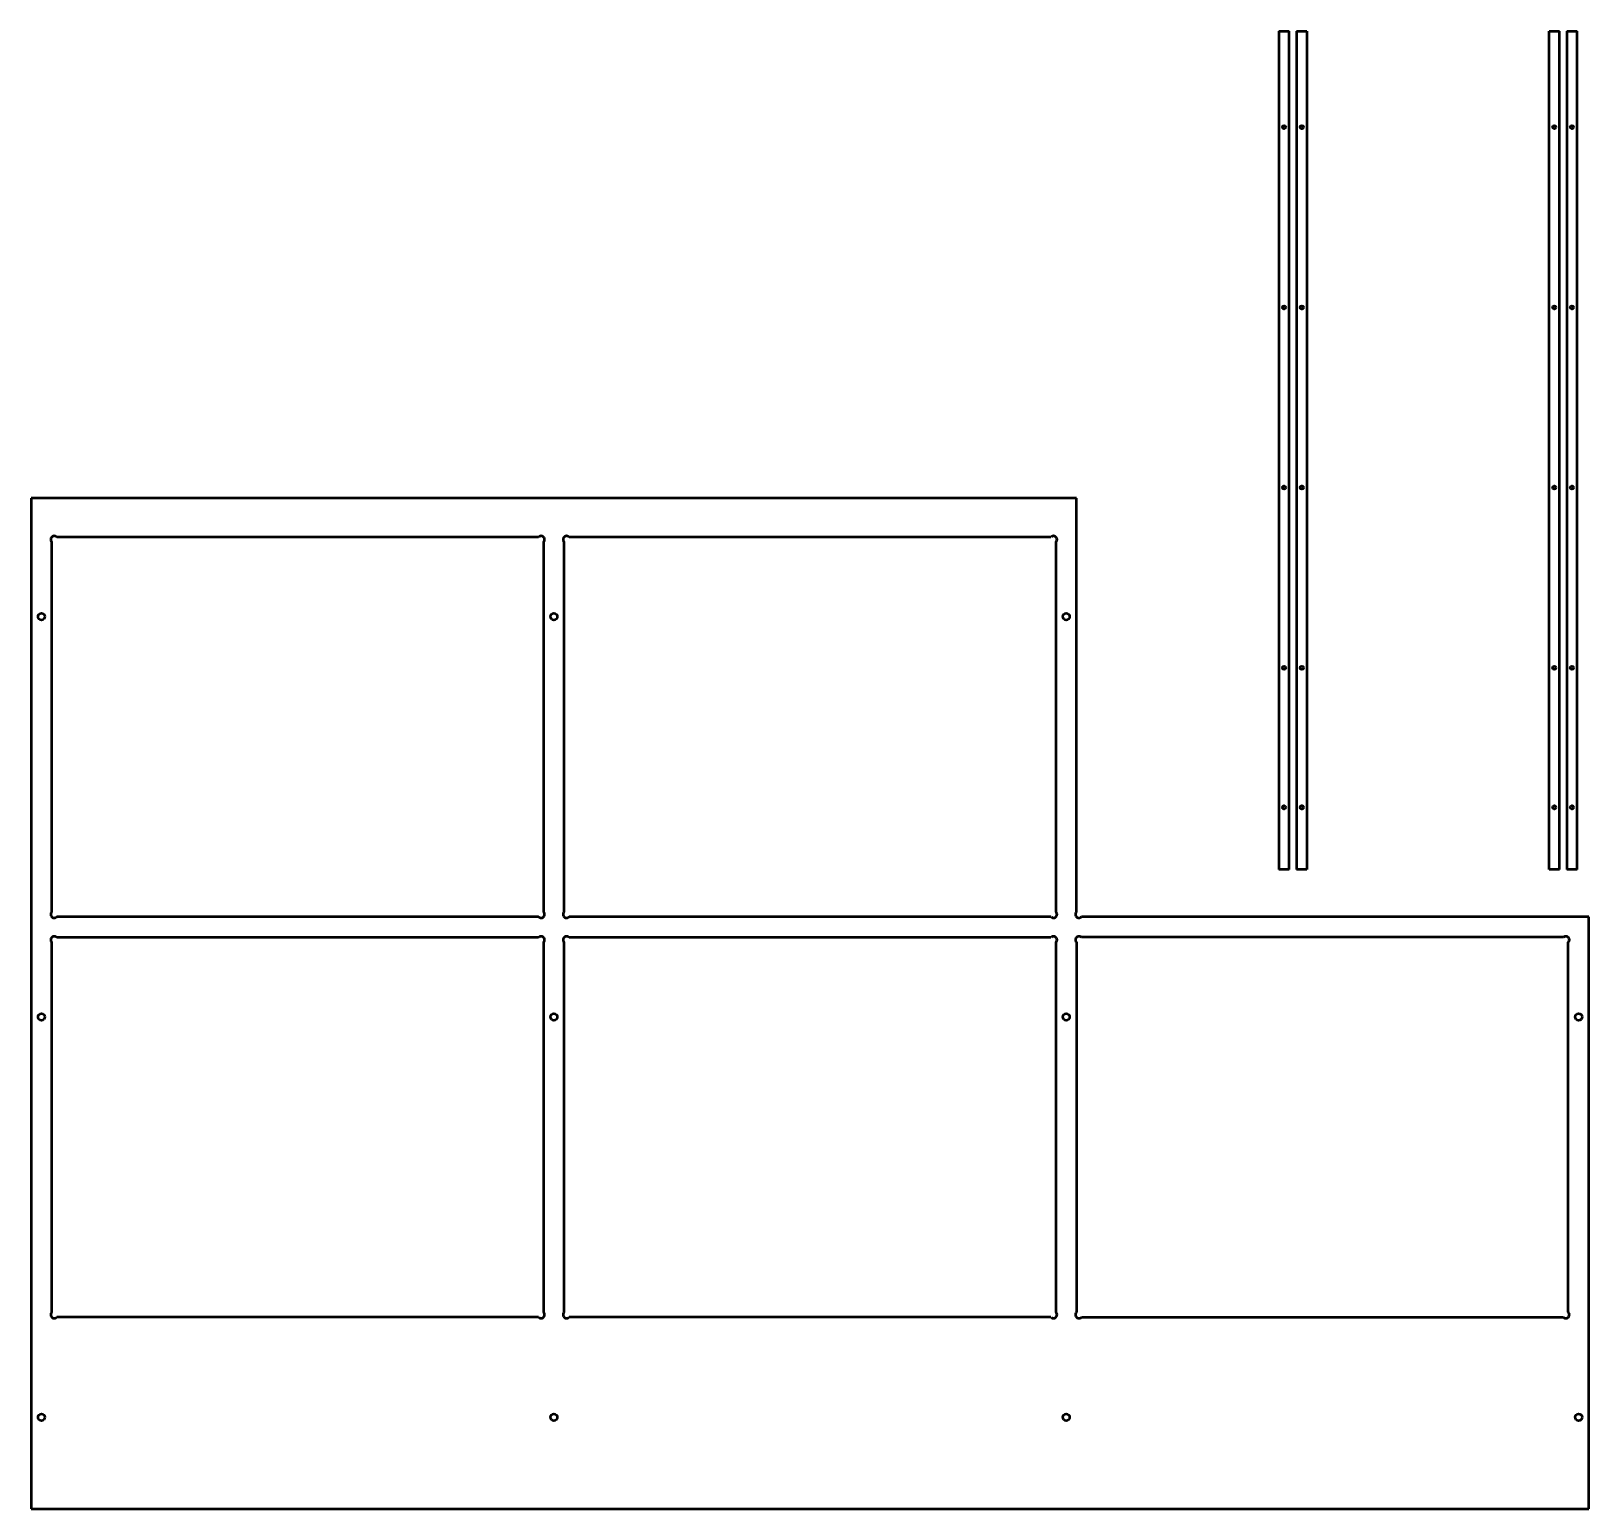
# Paper-space layout 'Лист1 6 ' of a CAD drawing. Header units: millimetres. Extents: x 31 to 1393, y 43 to 1334.
import ezdxf

# ---------------------------------------------------------------- set-up
doc = ezdxf.new("R2010")
doc.units = ezdxf.units.MM

psp = doc.layouts.new('Лист1 6 ')

# ---------------------------------------------------------------- linework, layer by layer
at = {"color": 7, "linetype": 'Continuous', "lineweight": 50}
for p, q in [((1121.8, 1334.5), (1130.8, 1334.5)), ((1121.8, 1334.5), (1121.8, 601.5)), ((1130.8, 601.5), (1130.8, 1334.5)), ((1137.3, 1334.5), (1146.3, 1334.5)), ((1137.3, 1334.5), (1137.3, 601.5)), ((1146.3, 1334.5), (1146.3, 601.5)), ((1358, 601.5), (1358, 1334.5)), ((1358, 1334.5), (1367, 1334.5)), ((1367, 601.5), (1367, 1334.5)), ((1373.5, 1334.5), (1373.5, 601.5)), ((1373.5, 1334.5), (1382.5, 1334.5)), ((1382.5, 601.5), (1382.5, 1334.5)), ((30.8, 926.3), (30.8, 42.7)), ((944.8, 926.3), (30.8, 926.3)), ((944.8, 564.6), (944.8, 926.3)), ((48.8, 564.6), (48.8, 888)), ((53.1, 892.3), (474.5, 892.3)), ((478.8, 888), (478.8, 564.6)), ((496.8, 564.6), (496.8, 888)), ((501.1, 892.3), (922.5, 892.3)), ((926.8, 888), (926.8, 564.6)), ((1130.8, 601.5), (1121.8, 601.5)), ((1146.3, 601.5), (1137.3, 601.5)), ((1367, 601.5), (1358, 601.5)), ((1382.5, 601.5), (1373.5, 601.5)), ((474.5, 560.3), (53.1, 560.3)), ((922.5, 560.3), (501.1, 560.3)), ((1392.8, 560.3), (949.1, 560.3)), ((1392.8, 42.7), (1392.8, 560.3)), ((48.8, 214.6), (48.8, 538)), ((53.1, 542.3), (474.5, 542.3)), ((478.8, 538), (478.8, 214.6)), ((496.8, 214.6), (496.8, 538)), ((501.1, 542.3), (922.5, 542.3)), ((926.8, 538), (926.8, 214.6)), ((944.8, 538), (944.8, 214.6)), ((1370.5, 542.3), (949.1, 542.3)), ((1374.8, 214.6), (1374.8, 538)), ((474.5, 210.3), (53.1, 210.3)), ((922.5, 210.3), (501.1, 210.3)), ((949.1, 210.3), (1370.5, 210.3)), ((30.8, 42.7), (1392.8, 42.7))]:
    psp.add_line(p, q, dxfattribs=at)
for centre, radius in [((1126.3, 1250.6), 1.5), ((1141.8, 1250.6), 1.5), ((1362.5, 1250.6), 1.5), ((1378, 1250.6), 1.5), ((1126.3, 1093), 1.5), ((1141.8, 1093), 1.5), ((1362.5, 1093), 1.5), ((1378, 1093), 1.5), ((1126.3, 935.5), 1.5), ((1141.8, 935.5), 1.5), ((1362.5, 935.5), 1.5), ((1378, 935.5), 1.5), ((39.8, 822.7), 3), ((487.8, 822.7), 3), ((935.8, 822.7), 3), ((1126.3, 777.9), 1.5), ((1141.8, 777.9), 1.5), ((1362.5, 777.9), 1.5), ((1378, 777.9), 1.5), ((1126.3, 655.9), 1.5), ((1141.8, 655.9), 1.5), ((1362.5, 655.9), 1.5), ((1378, 655.9), 1.5), ((39.8, 472.7), 3), ((487.8, 472.7), 3), ((935.8, 472.7), 3), ((1383.8, 472.7), 3), ((39.8, 122.7), 3), ((487.8, 122.7), 3), ((935.8, 122.7), 3), ((1383.8, 122.7), 3)]:
    psp.add_circle(centre, radius, dxfattribs=at)
for centre, start, end in [((50.9, 890.1), 44.0683, 225.9317), ((476.7, 890.1), 314.0683, 135.9317), ((498.9, 890.1), 44.0683, 225.9317), ((924.7, 890.1), 314.0683, 135.9317), ((50.9, 562.4), 134.0683, 315.9317), ((476.7, 562.4), 224.0683, 45.9317), ((498.9, 562.4), 134.0683, 315.9317), ((924.7, 562.4), 224.0683, 45.9317), ((946.9, 562.4), 134.0683, 315.9317), ((50.9, 540.1), 44.0683, 225.9317), ((476.7, 540.1), 314.0683, 135.9317), ((498.9, 540.1), 44.0683, 225.9317), ((924.7, 540.1), 314.0683, 135.9317), ((946.9, 540.1), 44.0683, 225.9317), ((1372.7, 540.1), 314.0683, 135.9317), ((50.9, 212.4), 134.0683, 315.9317), ((476.7, 212.4), 224.0683, 45.9317), ((498.9, 212.4), 134.0683, 315.9317), ((924.7, 212.4), 224.0683, 45.9317), ((946.9, 212.4), 134.0683, 315.9317), ((1372.7, 212.4), 224.0683, 45.9317)]:
    psp.add_arc(centre, 3.05, start, end, dxfattribs=at)

doc.saveas('drawing.dxf')
